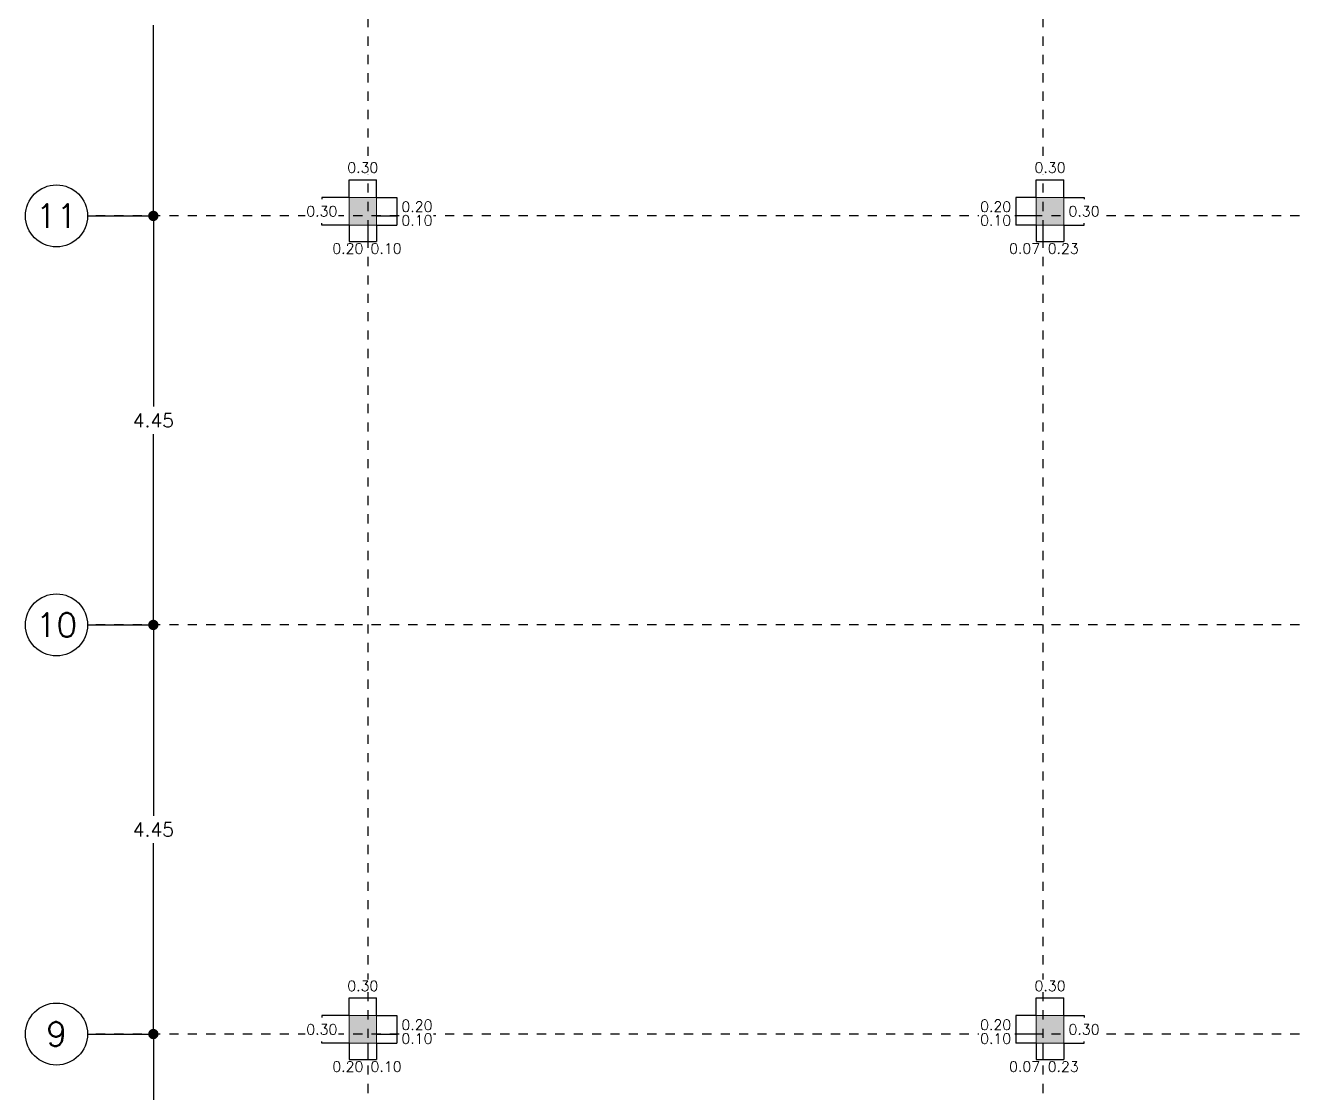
# Model space of a CAD drawing. Header units: millimetres. Extents: x 0 to 197, y -27 to 41.
# Drawn here: x 41.75 to 55.62, y 6.99 to 18.62 of the extents above; entities that cross this region are included whole.
import ezdxf
from ezdxf.enums import TextEntityAlignment as Align

# ---------------------------------------------------------------- set-up
doc = ezdxf.new("R2010")
doc.units = ezdxf.units.MM
doc.header["$LTSCALE"] = 0.01
doc.header["$PDMODE"] = 3
doc.linetypes.add('DASHDOT', pattern=[1, 0.5, -0.25, 0, -0.25])
for name, color, linetype in [('FC_CIRCULO DE EJES', 3, 'Continuous'), ('FC_COTAS', 1, 'Continuous'), ('FC_COTAS @ 75', 1, 'Continuous'), ('FC_COTAS EJES', 1, 'Continuous'), ('FC_COTAS EJES @ 75', 1, 'Continuous'), ('FC_EJES', 1, 'DASHDOT'), ('FC_HATCH COLUMNAS', 253, 'Continuous'), ('FC_R-175', 5, 'Continuous')]:
    doc.layers.add(name, color=color, linetype=linetype)
doc.layers.add('FC_COLUMNAS', color=5, linetype='Continuous', lineweight=15)
doc.styles.add('FC_TEXT1', font='romans.shx')
doc.dimstyles.new('FC_COTAS', dxfattribs={"dimtxt": 0.0015, "dimasz": 0.001, "dimexe": 0, "dimexo": 0, "dimgap": 0.001, "dimtad": 1, "dimtih": 1, "dimtoh": 1, "dimzin": 0, "dimdsep": 46, "dimtxsty": 'FC_TEXT1', "dimblk": 'DOT', "dimcen": 0.09, "dimclrd": 256, "dimclre": 256, "dimclrt": 256, "dimadec": 0, "dimazin": 0, "dimtfac": 1, "dimtix": 1, "dimtmove": 2, "dimatfit": 3, "dimfxl": 1.002, "dimtolj": 1, "dimtzin": 0, "dimlwd": -1, "dimarcsym": 0})
doc.dimstyles.new('FC_COTAS EJES', dxfattribs={"dimtxt": 0.002, "dimasz": 0.0015, "dimexe": 0, "dimexo": 0, "dimgap": 0.001, "dimtad": 1, "dimtih": 1, "dimtoh": 1, "dimzin": 0, "dimdsep": 46, "dimtxsty": 'FC_TEXT1', "dimblk": 'DOT', "dimcen": 0.09, "dimclrd": 256, "dimclre": 256, "dimclrt": 256, "dimadec": 0, "dimazin": 0, "dimtfac": 1, "dimtix": 1, "dimtmove": 2, "dimatfit": 3, "dimfxl": 1.002, "dimtolj": 1, "dimtzin": 0, "dimlwd": -1, "dimarcsym": 0})

# ---------------------------------------------------------------- blocks, each defined once
blk = doc.blocks.new('FC_B_Eje')
at = {"layer": 'FC_CIRCULO DE EJES', "ltscale": 1.5}
blk.add_circle((0, 0), 0.0045, dxfattribs=at)
at = {"ltscale": 1.5, "style": 'FC_TEXT1'}
blk.add_attdef('EJE', text='', height=0.0035, dxfattribs=at).set_placement((0, 0), align=Align.MIDDLE_CENTER)
blk = doc.blocks.new('_Dot')
at = {"color": 0, "linetype": 'ByBlock', "lineweight": -2}
blk.add_line((-0.5, 0), (-1, 0), dxfattribs=at)
at = {"color": 0, "linetype": 'ByBlock', "const_width": 0.5}
blk.add_lwpolyline([(-0.25, 0, 1), (0.25, 0, 1)], format="xyb", close=True, dxfattribs=at)
blk = doc.blocks.new('*D370')
at = {"layer": 'Defpoints', "color": 0, "ltscale": 0.6, "transparency": 16777216}
for p in [(242.678, -67.137), (242.678, -71.59), (243.395, -71.59)]:
    blk.add_point(p, dxfattribs=at)
at = {"layer": 'FC_COTAS EJES', "lineweight": -2, "ltscale": 0.6, "transparency": 16777216}
for p, q in [((242.678, -67.137), (243.395, -67.137)), ((242.678, -71.59), (243.395, -71.59))]:
    blk.add_line(p, q, dxfattribs=at)
at = {"layer": 'FC_COTAS EJES', "ltscale": 0.6, "transparency": 16777216}
for p, q in [((243.395, -67.25), (243.395, -69.214)), ((243.395, -71.477), (243.395, -69.514))]:
    blk.add_line(p, q, dxfattribs=at)
at = {"layer": 'FC_COTAS EJES', "ltscale": 0.6, "transparency": 16777216, "xscale": 0.1125, "yscale": 0.1125, "zscale": 0.1125}
for p, rotation in [((243.395, -67.137), 90), ((243.395, -71.59), 270)]:
    blk.add_blockref('_Dot', p, dxfattribs=dict(at, rotation=rotation))
at = {"layer": 'FC_COTAS EJES', "ltscale": 0.6, "transparency": 16777216, "insert": (243.395, -69.364), "char_height": 0.15, "attachment_point": 5, "style": 'FC_TEXT1'}
blk.add_mtext('\\A1;4.45', dxfattribs=at)
blk = doc.blocks.new('*D371')
at = {"layer": 'Defpoints', "color": 0, "ltscale": 0.6, "transparency": 16777216}
for p in [(242.678, -71.59), (242.678, -76.042), (243.395, -76.042)]:
    blk.add_point(p, dxfattribs=at)
at = {"layer": 'FC_COTAS EJES', "lineweight": -2, "ltscale": 0.6, "transparency": 16777216}
for p, q in [((242.678, -71.59), (243.395, -71.59)), ((242.678, -76.042), (243.395, -76.042))]:
    blk.add_line(p, q, dxfattribs=at)
at = {"layer": 'FC_COTAS EJES', "ltscale": 0.6, "transparency": 16777216}
for p, q in [((243.395, -71.702), (243.395, -73.666)), ((243.395, -75.93), (243.395, -73.966))]:
    blk.add_line(p, q, dxfattribs=at)
at = {"layer": 'FC_COTAS EJES', "ltscale": 0.6, "transparency": 16777216, "xscale": 0.1125, "yscale": 0.1125, "zscale": 0.1125}
for p, rotation in [((243.395, -71.59), 90), ((243.395, -76.042), 270)]:
    blk.add_blockref('_Dot', p, dxfattribs=dict(at, rotation=rotation))
at = {"layer": 'FC_COTAS EJES', "ltscale": 0.6, "transparency": 16777216, "insert": (243.395, -73.816), "char_height": 0.15, "attachment_point": 5, "style": 'FC_TEXT1'}
blk.add_mtext('\\A1;4.45', dxfattribs=at)
blk = doc.blocks.new('*D372')
at = {"layer": 'Defpoints', "color": 0, "ltscale": 0.6, "transparency": 16777216}
for p in [(242.678, -76.042), (242.678, -80.495), (243.395, -80.495)]:
    blk.add_point(p, dxfattribs=at)
at = {"layer": 'FC_COTAS EJES', "lineweight": -2, "ltscale": 0.6, "transparency": 16777216}
for p, q in [((242.678, -76.042), (243.395, -76.042)), ((242.678, -80.495), (243.395, -80.495))]:
    blk.add_line(p, q, dxfattribs=at)
at = {"layer": 'FC_COTAS EJES', "ltscale": 0.6, "transparency": 16777216}
for p, q in [((243.395, -76.155), (243.395, -78.119)), ((243.395, -80.382), (243.395, -78.419))]:
    blk.add_line(p, q, dxfattribs=at)
at = {"layer": 'FC_COTAS EJES', "ltscale": 0.6, "transparency": 16777216, "xscale": 0.1125, "yscale": 0.1125, "zscale": 0.1125}
for p, rotation in [((243.395, -76.042), 90), ((243.395, -80.495), 270)]:
    blk.add_blockref('_Dot', p, dxfattribs=dict(at, rotation=rotation))
at = {"layer": 'FC_COTAS EJES', "ltscale": 0.6, "transparency": 16777216, "insert": (243.395, -78.269), "char_height": 0.15, "attachment_point": 5, "style": 'FC_TEXT1'}
blk.add_mtext('\\A1;4.45', dxfattribs=at)
blk = doc.blocks.new('*D373')
at = {"layer": 'Defpoints', "color": 0, "ltscale": 0.6, "transparency": 16777216}
for p in [(242.678, -80.495), (242.678, -84.947), (243.395, -84.947)]:
    blk.add_point(p, dxfattribs=at)
at = {"layer": 'FC_COTAS EJES', "lineweight": -2, "ltscale": 0.6, "transparency": 16777216}
for p, q in [((242.678, -80.495), (243.395, -80.495)), ((242.678, -84.947), (243.395, -84.947))]:
    blk.add_line(p, q, dxfattribs=at)
at = {"layer": 'FC_COTAS EJES', "ltscale": 0.6, "transparency": 16777216}
for p, q in [((243.395, -80.607), (243.395, -82.571)), ((243.395, -84.835), (243.395, -82.871))]:
    blk.add_line(p, q, dxfattribs=at)
at = {"layer": 'FC_COTAS EJES', "ltscale": 0.6, "transparency": 16777216, "xscale": 0.1125, "yscale": 0.1125, "zscale": 0.1125}
for p, rotation in [((243.395, -80.495), 90), ((243.395, -84.947), 270)]:
    blk.add_blockref('_Dot', p, dxfattribs=dict(at, rotation=rotation))
at = {"layer": 'FC_COTAS EJES', "ltscale": 0.6, "transparency": 16777216, "insert": (243.395, -82.721), "char_height": 0.15, "attachment_point": 5, "style": 'FC_TEXT1'}
blk.add_mtext('\\A1;4.45', dxfattribs=at)
blk = doc.blocks.new('FC_B_Columnas E5')
at = {"layer": 'FC_HATCH COLUMNAS', "ltscale": 1.5}
h = blk.add_hatch(color=256, dxfattribs=at)
h.dxf.hatch_style = 1
h.paths.add_polyline_path([(245.525, -53.58), (245.825, -53.58), (245.825, -53.88), (245.525, -53.88)])
h.paths.add_polyline_path([(253.005, -53.58), (253.305, -53.58), (253.305, -53.88), (253.005, -53.88)])
h.paths.add_polyline_path([(253.005, -88.73), (253.305, -88.73), (253.305, -89.03), (253.005, -89.03)])
h.paths.add_polyline_path([(245.525, -88.73), (245.825, -88.73), (245.825, -89.03), (245.525, -89.03)])
h.paths.add_polyline_path([(245.525, -62.485), (245.825, -62.485), (245.825, -62.785), (245.525, -62.785)])
h.paths.add_polyline_path([(245.525, -71.39), (245.825, -71.39), (245.825, -71.69), (245.525, -71.69)])
h.paths.add_polyline_path([(245.525, -80.295), (245.825, -80.295), (245.825, -80.595), (245.525, -80.595)])
h.paths.add_polyline_path([(253.005, -62.485), (253.305, -62.485), (253.305, -62.785), (253.005, -62.785)])
h.paths.add_polyline_path([(253.005, -71.39), (253.305, -71.39), (253.305, -71.69), (253.005, -71.69)])
h.paths.add_polyline_path([(253.005, -80.295), (253.305, -80.295), (253.305, -80.595), (253.005, -80.595)])
at = {"layer": 'FC_COLUMNAS', "ltscale": 0.6}
for points in [[(245.525, -71.39), (245.825, -71.39), (245.825, -71.69), (245.525, -71.69)], [(253.005, -71.39), (253.305, -71.39), (253.305, -71.69), (253.005, -71.69)], [(245.525, -80.295), (245.825, -80.295), (245.825, -80.595), (245.525, -80.595)], [(253.005, -80.295), (253.305, -80.295), (253.305, -80.595), (253.005, -80.595)]]:
    blk.add_lwpolyline(points, close=True, dxfattribs=at)
blk = doc.blocks.new('*D42')
at = {"layer": 'Defpoints', "color": 0, "ltscale": 0.6, "transparency": 16777216}
for p in [(45.27, 16.745), (45.57, 16.745)]:
    blk.add_point(p, dxfattribs=at)
at = {"layer": 'FC_COTAS', "lineweight": -2, "ltscale": 0.6, "transparency": 16777216}
for p, q in [((45.27, 16.745), (45.27, 16.938)), ((45.57, 16.745), (45.57, 16.938))]:
    blk.add_line(p, q, dxfattribs=at)
at = {"layer": 'FC_COTAS', "ltscale": 0.6, "transparency": 16777216}
blk.add_line((45.27, 16.938), (45.57, 16.938), dxfattribs=at)
at = {"layer": 'FC_COTAS', "ltscale": 0.6, "transparency": 16777216, "insert": (45.42, 17.07), "char_height": 0.1125, "attachment_point": 5, "style": 'FC_TEXT1', "bg_fill": 3, "box_fill_scale": 1.1, "bg_fill_color": 256, "bg_fill_true_color": 13158600, "bg_fill_transparency": 0}
blk.add_mtext('\\A1;0.30', dxfattribs=at)
at = {"layer": 'Defpoints', "color": 0, "ltscale": 0.6, "transparency": 16777216}
blk.add_point((45.57, 16.938), dxfattribs=at)
blk = doc.blocks.new('*D43')
at = {"layer": 'Defpoints', "color": 0, "ltscale": 0.6, "transparency": 16777216}
for p in [(45.27, 16.745), (44.974, 16.445), (45.27, 16.445)]:
    blk.add_point(p, dxfattribs=at)
at = {"layer": 'FC_COTAS', "lineweight": -2, "ltscale": 0.6, "transparency": 16777216}
for p, q in [((45.27, 16.745), (44.974, 16.745)), ((45.27, 16.445), (44.974, 16.445))]:
    blk.add_line(p, q, dxfattribs=at)
at = {"layer": 'FC_COTAS', "ltscale": 0.6, "transparency": 16777216}
for p, q in [((44.974, 16.745), (44.974, 16.726)), ((44.974, 16.445), (44.974, 16.464))]:
    blk.add_line(p, q, dxfattribs=at)
at = {"layer": 'FC_COTAS', "ltscale": 0.6, "transparency": 16777216, "insert": (44.974, 16.595), "char_height": 0.1125, "attachment_point": 5, "style": 'FC_TEXT1', "bg_fill": 3, "box_fill_scale": 1.1, "bg_fill_color": 256, "bg_fill_true_color": 13158600, "bg_fill_transparency": 0}
blk.add_mtext('\\A1;0.30', dxfattribs=at)
blk = doc.blocks.new('*D44')
at = {"layer": 'Defpoints', "color": 0, "ltscale": 0.6, "transparency": 16777216}
for p in [(45.27, 16.445), (45.473, 16.445), (45.473, 16.267)]:
    blk.add_point(p, dxfattribs=at)
at = {"layer": 'FC_COTAS', "lineweight": -2, "ltscale": 0.6, "transparency": 16777216}
for p, q in [((45.27, 16.445), (45.27, 16.267)), ((45.473, 16.445), (45.473, 16.267))]:
    blk.add_line(p, q, dxfattribs=at)
at = {"layer": 'FC_COTAS', "ltscale": 0.6, "transparency": 16777216}
blk.add_line((45.27, 16.267), (45.473, 16.267), dxfattribs=at)
at = {"layer": 'FC_COTAS', "ltscale": 0.6, "transparency": 16777216, "insert": (45.257, 16.19), "char_height": 0.1125, "attachment_point": 5, "style": 'FC_TEXT1'}
blk.add_mtext('\\A1;0.20', dxfattribs=at)
blk = doc.blocks.new('*D45')
at = {"layer": 'Defpoints', "color": 0, "ltscale": 0.6, "transparency": 16777216}
for p in [(45.57, 16.745), (45.57, 16.545), (45.79, 16.545)]:
    blk.add_point(p, dxfattribs=at)
at = {"layer": 'FC_COTAS', "lineweight": -2, "ltscale": 0.6, "transparency": 16777216}
for p, q in [((45.57, 16.745), (45.79, 16.745)), ((45.57, 16.545), (45.79, 16.545))]:
    blk.add_line(p, q, dxfattribs=at)
at = {"layer": 'FC_COTAS', "ltscale": 0.6, "transparency": 16777216}
blk.add_line((45.79, 16.745), (45.79, 16.545), dxfattribs=at)
at = {"layer": 'FC_COTAS', "ltscale": 0.6, "transparency": 16777216, "insert": (46.009, 16.645), "char_height": 0.1125, "attachment_point": 5, "style": 'FC_TEXT1'}
blk.add_mtext('\\A1;0.20', dxfattribs=at)
blk = doc.blocks.new('*D46')
at = {"layer": 'Defpoints', "color": 0, "ltscale": 0.6, "transparency": 16777216}
for p in [(45.57, 16.545), (45.57, 16.445)]:
    blk.add_point(p, dxfattribs=at)
at = {"layer": 'FC_COTAS', "lineweight": -2, "ltscale": 0.6, "transparency": 16777216}
for p, q in [((45.57, 16.545), (45.79, 16.545)), ((45.57, 16.445), (45.79, 16.445))]:
    blk.add_line(p, q, dxfattribs=at)
at = {"layer": 'FC_COTAS', "ltscale": 0.6, "transparency": 16777216, "insert": (46.009, 16.495), "char_height": 0.1125, "attachment_point": 5, "style": 'FC_TEXT1', "bg_fill": 3, "box_fill_scale": 1.1, "bg_fill_color": 256, "bg_fill_true_color": 13158600, "bg_fill_transparency": 0}
blk.add_mtext('\\A1;0.10', dxfattribs=at)
at = {"layer": 'Defpoints', "color": 0, "ltscale": 0.6, "transparency": 16777216}
blk.add_point((45.79, 16.445), dxfattribs=at)
at = {"layer": 'FC_COTAS', "ltscale": 0.6, "transparency": 16777216}
blk.add_line((45.79, 16.545), (45.79, 16.445), dxfattribs=at)
blk = doc.blocks.new('*D47')
at = {"layer": 'Defpoints', "color": 0, "ltscale": 0.6, "transparency": 16777216}
for p in [(45.473, 16.445), (45.57, 16.445), (45.57, 16.267)]:
    blk.add_point(p, dxfattribs=at)
at = {"layer": 'FC_COTAS', "lineweight": -2, "ltscale": 0.6, "transparency": 16777216}
for p, q in [((45.473, 16.445), (45.473, 16.267)), ((45.57, 16.445), (45.57, 16.267))]:
    blk.add_line(p, q, dxfattribs=at)
at = {"layer": 'FC_COTAS', "ltscale": 0.6, "transparency": 16777216}
blk.add_line((45.473, 16.267), (45.57, 16.267), dxfattribs=at)
at = {"layer": 'FC_COTAS', "ltscale": 0.6, "transparency": 16777216, "insert": (45.673, 16.19), "char_height": 0.1125, "attachment_point": 5, "style": 'FC_TEXT1'}
blk.add_mtext('\\A1;0.10', dxfattribs=at)
blk = doc.blocks.new('*D48')
at = {"layer": 'Defpoints', "color": 0, "ltscale": 0.6, "transparency": 16777216}
for p in [(45.27, 7.84), (45.57, 7.84)]:
    blk.add_point(p, dxfattribs=at)
at = {"layer": 'FC_COTAS', "lineweight": -2, "ltscale": 0.6, "transparency": 16777216}
for p, q in [((45.27, 7.84), (45.27, 8.033)), ((45.57, 7.84), (45.57, 8.033))]:
    blk.add_line(p, q, dxfattribs=at)
at = {"layer": 'FC_COTAS', "ltscale": 0.6, "transparency": 16777216}
blk.add_line((45.27, 8.033), (45.57, 8.033), dxfattribs=at)
at = {"layer": 'FC_COTAS', "ltscale": 0.6, "transparency": 16777216, "insert": (45.42, 8.164), "char_height": 0.1125, "attachment_point": 5, "style": 'FC_TEXT1', "bg_fill": 3, "box_fill_scale": 1.1, "bg_fill_color": 256, "bg_fill_true_color": 13158600, "bg_fill_transparency": 0}
blk.add_mtext('\\A1;0.30', dxfattribs=at)
at = {"layer": 'Defpoints', "color": 0, "ltscale": 0.6, "transparency": 16777216}
blk.add_point((45.57, 8.033), dxfattribs=at)
blk = doc.blocks.new('*D49')
at = {"layer": 'Defpoints', "color": 0, "ltscale": 0.6, "transparency": 16777216}
for p in [(45.27, 7.84), (44.974, 7.54), (45.27, 7.54)]:
    blk.add_point(p, dxfattribs=at)
at = {"layer": 'FC_COTAS', "lineweight": -2, "ltscale": 0.6, "transparency": 16777216}
for p, q in [((45.27, 7.84), (44.974, 7.84)), ((45.27, 7.54), (44.974, 7.54))]:
    blk.add_line(p, q, dxfattribs=at)
at = {"layer": 'FC_COTAS', "ltscale": 0.6, "transparency": 16777216}
for p, q in [((44.974, 7.84), (44.974, 7.821)), ((44.974, 7.54), (44.974, 7.559))]:
    blk.add_line(p, q, dxfattribs=at)
at = {"layer": 'FC_COTAS', "ltscale": 0.6, "transparency": 16777216, "insert": (44.974, 7.69), "char_height": 0.1125, "attachment_point": 5, "style": 'FC_TEXT1', "bg_fill": 3, "box_fill_scale": 1.1, "bg_fill_color": 256, "bg_fill_true_color": 13158600, "bg_fill_transparency": 0}
blk.add_mtext('\\A1;0.30', dxfattribs=at)
blk = doc.blocks.new('*D50')
at = {"layer": 'Defpoints', "color": 0, "ltscale": 0.6, "transparency": 16777216}
for p in [(45.27, 7.54), (45.473, 7.54), (45.473, 7.361)]:
    blk.add_point(p, dxfattribs=at)
at = {"layer": 'FC_COTAS', "lineweight": -2, "ltscale": 0.6, "transparency": 16777216}
for p, q in [((45.27, 7.54), (45.27, 7.361)), ((45.473, 7.54), (45.473, 7.361))]:
    blk.add_line(p, q, dxfattribs=at)
at = {"layer": 'FC_COTAS', "ltscale": 0.6, "transparency": 16777216}
blk.add_line((45.27, 7.361), (45.473, 7.361), dxfattribs=at)
at = {"layer": 'FC_COTAS', "ltscale": 0.6, "transparency": 16777216, "insert": (45.257, 7.285), "char_height": 0.1125, "attachment_point": 5, "style": 'FC_TEXT1'}
blk.add_mtext('\\A1;0.20', dxfattribs=at)
blk = doc.blocks.new('*D51')
at = {"layer": 'Defpoints', "color": 0, "ltscale": 0.6, "transparency": 16777216}
for p in [(45.57, 7.84), (45.57, 7.64), (45.79, 7.64)]:
    blk.add_point(p, dxfattribs=at)
at = {"layer": 'FC_COTAS', "lineweight": -2, "ltscale": 0.6, "transparency": 16777216}
for p, q in [((45.57, 7.84), (45.79, 7.84)), ((45.57, 7.64), (45.79, 7.64))]:
    blk.add_line(p, q, dxfattribs=at)
at = {"layer": 'FC_COTAS', "ltscale": 0.6, "transparency": 16777216}
blk.add_line((45.79, 7.84), (45.79, 7.64), dxfattribs=at)
at = {"layer": 'FC_COTAS', "ltscale": 0.6, "transparency": 16777216, "insert": (46.009, 7.74), "char_height": 0.1125, "attachment_point": 5, "style": 'FC_TEXT1'}
blk.add_mtext('\\A1;0.20', dxfattribs=at)
blk = doc.blocks.new('*D52')
at = {"layer": 'Defpoints', "color": 0, "ltscale": 0.6, "transparency": 16777216}
for p in [(45.57, 7.64), (45.57, 7.54)]:
    blk.add_point(p, dxfattribs=at)
at = {"layer": 'FC_COTAS', "lineweight": -2, "ltscale": 0.6, "transparency": 16777216}
for p, q in [((45.57, 7.64), (45.79, 7.64)), ((45.57, 7.54), (45.79, 7.54))]:
    blk.add_line(p, q, dxfattribs=at)
at = {"layer": 'FC_COTAS', "ltscale": 0.6, "transparency": 16777216, "insert": (46.009, 7.59), "char_height": 0.1125, "attachment_point": 5, "style": 'FC_TEXT1', "bg_fill": 3, "box_fill_scale": 1.1, "bg_fill_color": 256, "bg_fill_true_color": 13158600, "bg_fill_transparency": 0}
blk.add_mtext('\\A1;0.10', dxfattribs=at)
at = {"layer": 'Defpoints', "color": 0, "ltscale": 0.6, "transparency": 16777216}
blk.add_point((45.79, 7.54), dxfattribs=at)
at = {"layer": 'FC_COTAS', "ltscale": 0.6, "transparency": 16777216}
blk.add_line((45.79, 7.64), (45.79, 7.54), dxfattribs=at)
blk = doc.blocks.new('*D53')
at = {"layer": 'Defpoints', "color": 0, "ltscale": 0.6, "transparency": 16777216}
for p in [(45.473, 7.54), (45.57, 7.54), (45.57, 7.361)]:
    blk.add_point(p, dxfattribs=at)
at = {"layer": 'FC_COTAS', "lineweight": -2, "ltscale": 0.6, "transparency": 16777216}
for p, q in [((45.473, 7.54), (45.473, 7.361)), ((45.57, 7.54), (45.57, 7.361))]:
    blk.add_line(p, q, dxfattribs=at)
at = {"layer": 'FC_COTAS', "ltscale": 0.6, "transparency": 16777216}
blk.add_line((45.473, 7.361), (45.57, 7.361), dxfattribs=at)
at = {"layer": 'FC_COTAS', "ltscale": 0.6, "transparency": 16777216, "insert": (45.673, 7.285), "char_height": 0.1125, "attachment_point": 5, "style": 'FC_TEXT1'}
blk.add_mtext('\\A1;0.10', dxfattribs=at)
blk = doc.blocks.new('*D63')
at = {"layer": 'Defpoints', "color": 0, "ltscale": 0.6, "transparency": 16777216}
for p in [(52.75, 16.745), (53.05, 16.745)]:
    blk.add_point(p, dxfattribs=at)
at = {"layer": 'FC_COTAS', "lineweight": -2, "ltscale": 0.6, "transparency": 16777216}
for p, q in [((52.75, 16.745), (52.75, 16.938)), ((53.05, 16.745), (53.05, 16.938))]:
    blk.add_line(p, q, dxfattribs=at)
at = {"layer": 'FC_COTAS', "ltscale": 0.6, "transparency": 16777216}
blk.add_line((52.75, 16.938), (53.05, 16.938), dxfattribs=at)
at = {"layer": 'FC_COTAS', "ltscale": 0.6, "transparency": 16777216, "insert": (52.9, 17.07), "char_height": 0.1125, "attachment_point": 5, "style": 'FC_TEXT1', "bg_fill": 3, "box_fill_scale": 1.1, "bg_fill_color": 256, "bg_fill_true_color": 13158600, "bg_fill_transparency": 0}
blk.add_mtext('\\A1;0.30', dxfattribs=at)
at = {"layer": 'Defpoints', "color": 0, "ltscale": 0.6, "transparency": 16777216}
blk.add_point((53.05, 16.938), dxfattribs=at)
blk = doc.blocks.new('*D64')
at = {"layer": 'Defpoints', "color": 0, "ltscale": 0.6, "transparency": 16777216}
for p in [(52.75, 16.445), (52.82, 16.445), (52.82, 16.267)]:
    blk.add_point(p, dxfattribs=at)
at = {"layer": 'FC_COTAS', "lineweight": -2, "ltscale": 0.6, "transparency": 16777216}
for p, q in [((52.75, 16.445), (52.75, 16.267)), ((52.82, 16.445), (52.82, 16.267))]:
    blk.add_line(p, q, dxfattribs=at)
at = {"layer": 'FC_COTAS', "ltscale": 0.6, "transparency": 16777216}
blk.add_line((52.75, 16.267), (52.82, 16.267), dxfattribs=at)
at = {"layer": 'FC_COTAS', "ltscale": 0.6, "transparency": 16777216, "insert": (52.623, 16.19), "char_height": 0.1125, "attachment_point": 5, "style": 'FC_TEXT1'}
blk.add_mtext('\\A1;0.07', dxfattribs=at)
blk = doc.blocks.new('*D65')
at = {"layer": 'Defpoints', "color": 0, "ltscale": 0.6, "transparency": 16777216}
for p in [(53.05, 16.745), (53.05, 16.445), (53.27, 16.445)]:
    blk.add_point(p, dxfattribs=at)
at = {"layer": 'FC_COTAS', "lineweight": -2, "ltscale": 0.6, "transparency": 16777216}
for p, q in [((53.05, 16.745), (53.27, 16.745)), ((53.05, 16.445), (53.27, 16.445))]:
    blk.add_line(p, q, dxfattribs=at)
at = {"layer": 'FC_COTAS', "ltscale": 0.6, "transparency": 16777216}
for p, q in [((53.27, 16.745), (53.27, 16.726)), ((53.27, 16.445), (53.27, 16.464))]:
    blk.add_line(p, q, dxfattribs=at)
at = {"layer": 'FC_COTAS', "ltscale": 0.6, "transparency": 16777216, "insert": (53.27, 16.595), "char_height": 0.1125, "attachment_point": 5, "style": 'FC_TEXT1', "bg_fill": 3, "box_fill_scale": 1.1, "bg_fill_color": 256, "bg_fill_true_color": 13158600, "bg_fill_transparency": 0}
blk.add_mtext('\\A1;0.30', dxfattribs=at)
blk = doc.blocks.new('*D66')
at = {"layer": 'Defpoints', "color": 0, "ltscale": 0.6, "transparency": 16777216}
for p in [(52.82, 16.445), (53.05, 16.445), (53.05, 16.267)]:
    blk.add_point(p, dxfattribs=at)
at = {"layer": 'FC_COTAS', "lineweight": -2, "ltscale": 0.6, "transparency": 16777216}
for p, q in [((52.82, 16.445), (52.82, 16.267)), ((53.05, 16.445), (53.05, 16.267))]:
    blk.add_line(p, q, dxfattribs=at)
at = {"layer": 'FC_COTAS', "ltscale": 0.6, "transparency": 16777216}
blk.add_line((52.82, 16.267), (53.05, 16.267), dxfattribs=at)
at = {"layer": 'FC_COTAS', "ltscale": 0.6, "transparency": 16777216, "insert": (53.043, 16.19), "char_height": 0.1125, "attachment_point": 5, "style": 'FC_TEXT1'}
blk.add_mtext('\\A1;0.23', dxfattribs=at)
blk = doc.blocks.new('*D67')
at = {"layer": 'Defpoints', "color": 0, "ltscale": 0.6, "transparency": 16777216}
for p in [(52.75, 7.84), (53.05, 7.84)]:
    blk.add_point(p, dxfattribs=at)
at = {"layer": 'FC_COTAS', "lineweight": -2, "ltscale": 0.6, "transparency": 16777216}
for p, q in [((52.75, 7.84), (52.75, 8.033)), ((53.05, 7.84), (53.05, 8.033))]:
    blk.add_line(p, q, dxfattribs=at)
at = {"layer": 'FC_COTAS', "ltscale": 0.6, "transparency": 16777216}
blk.add_line((52.75, 8.033), (53.05, 8.033), dxfattribs=at)
at = {"layer": 'FC_COTAS', "ltscale": 0.6, "transparency": 16777216, "insert": (52.9, 8.164), "char_height": 0.1125, "attachment_point": 5, "style": 'FC_TEXT1', "bg_fill": 3, "box_fill_scale": 1.1, "bg_fill_color": 256, "bg_fill_true_color": 13158600, "bg_fill_transparency": 0}
blk.add_mtext('\\A1;0.30', dxfattribs=at)
at = {"layer": 'Defpoints', "color": 0, "ltscale": 0.6, "transparency": 16777216}
blk.add_point((53.05, 8.033), dxfattribs=at)
blk = doc.blocks.new('*D68')
at = {"layer": 'Defpoints', "color": 0, "ltscale": 0.6, "transparency": 16777216}
for p in [(52.75, 7.54), (52.82, 7.54), (52.82, 7.361)]:
    blk.add_point(p, dxfattribs=at)
at = {"layer": 'FC_COTAS', "lineweight": -2, "ltscale": 0.6, "transparency": 16777216}
for p, q in [((52.75, 7.54), (52.75, 7.361)), ((52.82, 7.54), (52.82, 7.361))]:
    blk.add_line(p, q, dxfattribs=at)
at = {"layer": 'FC_COTAS', "ltscale": 0.6, "transparency": 16777216}
blk.add_line((52.75, 7.361), (52.82, 7.361), dxfattribs=at)
at = {"layer": 'FC_COTAS', "ltscale": 0.6, "transparency": 16777216, "insert": (52.623, 7.285), "char_height": 0.1125, "attachment_point": 5, "style": 'FC_TEXT1'}
blk.add_mtext('\\A1;0.07', dxfattribs=at)
blk = doc.blocks.new('*D69')
at = {"layer": 'Defpoints', "color": 0, "ltscale": 0.6, "transparency": 16777216}
for p in [(53.05, 7.84), (53.05, 7.54), (53.27, 7.54)]:
    blk.add_point(p, dxfattribs=at)
at = {"layer": 'FC_COTAS', "lineweight": -2, "ltscale": 0.6, "transparency": 16777216}
for p, q in [((53.05, 7.84), (53.27, 7.84)), ((53.05, 7.54), (53.27, 7.54))]:
    blk.add_line(p, q, dxfattribs=at)
at = {"layer": 'FC_COTAS', "ltscale": 0.6, "transparency": 16777216}
for p, q in [((53.27, 7.84), (53.27, 7.821)), ((53.27, 7.54), (53.27, 7.559))]:
    blk.add_line(p, q, dxfattribs=at)
at = {"layer": 'FC_COTAS', "ltscale": 0.6, "transparency": 16777216, "insert": (53.27, 7.69), "char_height": 0.1125, "attachment_point": 5, "style": 'FC_TEXT1', "bg_fill": 3, "box_fill_scale": 1.1, "bg_fill_color": 256, "bg_fill_true_color": 13158600, "bg_fill_transparency": 0}
blk.add_mtext('\\A1;0.30', dxfattribs=at)
blk = doc.blocks.new('*D70')
at = {"layer": 'Defpoints', "color": 0, "ltscale": 0.6, "transparency": 16777216}
for p in [(52.82, 7.54), (53.05, 7.54), (53.05, 7.361)]:
    blk.add_point(p, dxfattribs=at)
at = {"layer": 'FC_COTAS', "lineweight": -2, "ltscale": 0.6, "transparency": 16777216}
for p, q in [((52.82, 7.54), (52.82, 7.361)), ((53.05, 7.54), (53.05, 7.361))]:
    blk.add_line(p, q, dxfattribs=at)
at = {"layer": 'FC_COTAS', "ltscale": 0.6, "transparency": 16777216}
blk.add_line((52.82, 7.361), (53.05, 7.361), dxfattribs=at)
at = {"layer": 'FC_COTAS', "ltscale": 0.6, "transparency": 16777216, "insert": (53.043, 7.285), "char_height": 0.1125, "attachment_point": 5, "style": 'FC_TEXT1'}
blk.add_mtext('\\A1;0.23', dxfattribs=at)
blk = doc.blocks.new('*D77')
at = {"layer": 'Defpoints', "color": 0, "ltscale": 0.6, "transparency": 16777216}
for p in [(52.75, 16.745), (52.527, 16.545), (52.75, 16.545)]:
    blk.add_point(p, dxfattribs=at)
at = {"layer": 'FC_COTAS', "lineweight": -2, "ltscale": 0.6, "transparency": 16777216}
for p, q in [((52.75, 16.745), (52.527, 16.745)), ((52.75, 16.545), (52.527, 16.545))]:
    blk.add_line(p, q, dxfattribs=at)
at = {"layer": 'FC_COTAS', "ltscale": 0.6, "transparency": 16777216}
blk.add_line((52.527, 16.745), (52.527, 16.545), dxfattribs=at)
at = {"layer": 'FC_COTAS', "ltscale": 0.6, "transparency": 16777216, "insert": (52.308, 16.645), "char_height": 0.1125, "attachment_point": 5, "style": 'FC_TEXT1'}
blk.add_mtext('\\A1;0.20', dxfattribs=at)
blk = doc.blocks.new('*D78')
at = {"layer": 'Defpoints', "color": 0, "ltscale": 0.6, "transparency": 16777216}
for p in [(52.75, 16.545), (52.75, 16.445)]:
    blk.add_point(p, dxfattribs=at)
at = {"layer": 'FC_COTAS', "lineweight": -2, "ltscale": 0.6, "transparency": 16777216}
for p, q in [((52.75, 16.545), (52.527, 16.545)), ((52.75, 16.445), (52.527, 16.445))]:
    blk.add_line(p, q, dxfattribs=at)
at = {"layer": 'FC_COTAS', "ltscale": 0.6, "transparency": 16777216, "insert": (52.308, 16.495), "char_height": 0.1125, "attachment_point": 5, "style": 'FC_TEXT1', "bg_fill": 3, "box_fill_scale": 1.1, "bg_fill_color": 256, "bg_fill_true_color": 13158600, "bg_fill_transparency": 0}
blk.add_mtext('\\A1;0.10', dxfattribs=at)
at = {"layer": 'Defpoints', "color": 0, "ltscale": 0.6, "transparency": 16777216}
blk.add_point((52.527, 16.445), dxfattribs=at)
at = {"layer": 'FC_COTAS', "ltscale": 0.6, "transparency": 16777216}
blk.add_line((52.527, 16.545), (52.527, 16.445), dxfattribs=at)
blk = doc.blocks.new('*D79')
at = {"layer": 'Defpoints', "color": 0, "ltscale": 0.6, "transparency": 16777216}
for p in [(52.75, 7.84), (52.527, 7.64), (52.75, 7.64)]:
    blk.add_point(p, dxfattribs=at)
at = {"layer": 'FC_COTAS', "lineweight": -2, "ltscale": 0.6, "transparency": 16777216}
for p, q in [((52.75, 7.84), (52.527, 7.84)), ((52.75, 7.64), (52.527, 7.64))]:
    blk.add_line(p, q, dxfattribs=at)
at = {"layer": 'FC_COTAS', "ltscale": 0.6, "transparency": 16777216}
blk.add_line((52.527, 7.84), (52.527, 7.64), dxfattribs=at)
at = {"layer": 'FC_COTAS', "ltscale": 0.6, "transparency": 16777216, "insert": (52.308, 7.74), "char_height": 0.1125, "attachment_point": 5, "style": 'FC_TEXT1'}
blk.add_mtext('\\A1;0.20', dxfattribs=at)
blk = doc.blocks.new('*D80')
at = {"layer": 'Defpoints', "color": 0, "ltscale": 0.6, "transparency": 16777216}
for p in [(52.75, 7.64), (52.75, 7.54)]:
    blk.add_point(p, dxfattribs=at)
at = {"layer": 'FC_COTAS', "lineweight": -2, "ltscale": 0.6, "transparency": 16777216}
for p, q in [((52.75, 7.64), (52.527, 7.64)), ((52.75, 7.54), (52.527, 7.54))]:
    blk.add_line(p, q, dxfattribs=at)
at = {"layer": 'FC_COTAS', "ltscale": 0.6, "transparency": 16777216, "insert": (52.308, 7.59), "char_height": 0.1125, "attachment_point": 5, "style": 'FC_TEXT1', "bg_fill": 3, "box_fill_scale": 1.1, "bg_fill_color": 256, "bg_fill_true_color": 13158600, "bg_fill_transparency": 0}
blk.add_mtext('\\A1;0.10', dxfattribs=at)
at = {"layer": 'Defpoints', "color": 0, "ltscale": 0.6, "transparency": 16777216}
blk.add_point((52.527, 7.54), dxfattribs=at)
at = {"layer": 'FC_COTAS', "ltscale": 0.6, "transparency": 16777216}
blk.add_line((52.527, 7.64), (52.527, 7.54), dxfattribs=at)
blk = doc.blocks.new('FC_B_Ejes E5')
at = {"layer": 'FC_EJES', "ltscale": 0.6}
for p, q in [((245.728, -51.037), (245.728, -91.387)), ((253.075, -51.037), (253.075, -91.387)), ((255.87, -71.59), (242.678, -71.59)), ((255.87, -76.042), (242.678, -76.042)), ((255.87, -80.495), (242.678, -80.495))]:
    blk.add_line(p, q, dxfattribs=at)
at = {"layer": 'FC_R-175'}
ref = blk.add_blockref('FC_B_Eje', (242.341, -71.59), dxfattribs=dict(at, xscale=75, yscale=75, zscale=75))
ref.add_attrib('EJE', '11', dxfattribs={"layer": '0', "color": 0, "ltscale": 1.5, "height": 0.2625, "style": 'FC_TEXT1'}).set_placement((242.341, -71.59), align=Align.MIDDLE_CENTER)
ref = blk.add_blockref('FC_B_Eje', (242.341, -76.042), dxfattribs=dict(at, xscale=75, yscale=75, zscale=75))
ref.add_attrib('EJE', '10', dxfattribs={"layer": '0', "color": 0, "ltscale": 1.5, "height": 0.2625, "style": 'FC_TEXT1'}).set_placement((242.341, -76.042), align=Align.MIDDLE_CENTER)
ref = blk.add_blockref('FC_B_Eje', (242.341, -80.495), dxfattribs=dict(at, xscale=75, yscale=75, zscale=75))
ref.add_attrib('EJE', '9', dxfattribs={"layer": '0', "color": 0, "ltscale": 1.5, "height": 0.263, "style": 'FC_TEXT1'}).set_placement((242.341, -80.495), align=Align.MIDDLE_CENTER)
at = {"layer": 'FC_COTAS EJES @ 75', "ltscale": 0.6}
for base, p1, p2, picture, middle in [((243.395, -71.59), (242.678, -67.137), (242.678, -71.59), '*D370', (243.395, -69.364)), ((243.395, -76.042), (242.678, -71.59), (242.678, -76.042), '*D371', (243.395, -73.816)), ((243.395, -80.495), (242.678, -76.042), (242.678, -80.495), '*D372', (243.395, -78.269)), ((243.395, -84.947), (242.678, -80.495), (242.678, -84.947), '*D373', (243.395, -82.721))]:
    dim = blk.add_linear_dim(base=base, p1=p1, p2=p2, angle=90, dimstyle='FC_COTAS EJES', override={"dimscale": 75, "dimtix": 1, "dimtofl": 1, "dimtmove": 2, "dimatfit": 3}, dxfattribs=at)
    dim.commit()
    dim.dimension.update_dxf_attribs({"geometry": picture, "text_midpoint": middle})

msp = doc.modelspace()

# ---------------------------------------------------------------- block references
at = {"layer": 'FC_COTAS'}
for name in ['FC_B_Ejes E5', 'FC_B_Columnas E5']:
    msp.add_blockref(name, (-200.255, 88.1348), dxfattribs=at)

# ---------------------------------------------------------------- dimensions: what is measured, and where the dimension line sits
at = {"layer": 'FC_COTAS @ 75', "ltscale": 0.6}
for base, p1, p2, picture, middle in [((52.8197, 16.2666), (52.7497, 16.4451), (52.8197, 16.4451), '*D64', (52.6225, 16.1899)), ((52.8197, 7.3615), (52.7497, 7.5399), (52.8197, 7.5399), '*D68', (52.6225, 7.2847))]:
    dim = msp.add_linear_dim(base=base, p1=p1, p2=p2, dimstyle='FC_COTAS', override={"dimscale": 75, "dimtix": 1, "dimtofl": 1, "dimtmove": 2, "dimatfit": 3}, dxfattribs=at)
    dim.commit()
    dim.dimension.update_dxf_attribs({"geometry": picture, "text_midpoint": middle, "dimtype": 128})

# ---------------------------------------------------------------- next in the draw order: dimensions: what is measured, and where the dimension line sits
for base, p1, p2, picture, middle in [((45.5697, 16.9383), (45.2697, 16.7451), (45.5697, 16.7451), '*D42', (45.4197, 17.0695)), ((53.0497, 16.9383), (52.7497, 16.7451), (53.0497, 16.7451), '*D63', (52.8997, 17.0695)), ((45.5697, 8.0331), (45.2697, 7.8399), (45.5697, 7.8399), '*D48', (45.4197, 8.1643)), ((53.0497, 8.0331), (52.7497, 7.8399), (53.0497, 7.8399), '*D67', (52.8997, 8.1643))]:
    dim = msp.add_linear_dim(base=base, p1=p1, p2=p2, dimstyle='FC_COTAS', override={"dimscale": 75, "dimtix": 1, "dimtofl": 1, "dimtmove": 2, "dimatfit": 3, "dimtfill": 1}, dxfattribs=at)
    dim.commit()
    dim.dimension.update_dxf_attribs({"geometry": picture, "text_midpoint": middle})

# ---------------------------------------------------------------- next in the draw order: dimensions: what is measured, and where the dimension line sits
for base, p1, p2, picture, middle in [((44.9738, 16.4451), (45.2697, 16.7451), (45.2697, 16.4451), '*D43', (44.9738, 16.5951)), ((53.2701, 16.4451), (53.0497, 16.7451), (53.0497, 16.4451), '*D65', (53.2701, 16.5951)), ((44.9738, 7.5399), (45.2697, 7.8399), (45.2697, 7.5399), '*D49', (44.9738, 7.6899)), ((53.2701, 7.5399), (53.0497, 7.8399), (53.0497, 7.5399), '*D69', (53.2701, 7.6899))]:
    dim = msp.add_linear_dim(base=base, p1=p1, p2=p2, angle=90, dimstyle='FC_COTAS', override={"dimscale": 75, "dimtix": 1, "dimtofl": 1, "dimtmove": 2, "dimatfit": 3, "dimtfill": 1}, dxfattribs=at)
    dim.commit()
    dim.dimension.update_dxf_attribs({"geometry": picture, "text_midpoint": middle})
for base, p1, p2, picture, middle in [((45.7901, 16.5451), (45.5697, 16.7451), (45.5697, 16.5451), '*D45', (46.0091, 16.6451)), ((52.5273, 16.5451), (52.7497, 16.7451), (52.7497, 16.5451), '*D77', (52.308, 16.6451)), ((45.7901, 7.6399), (45.5697, 7.8399), (45.5697, 7.6399), '*D51', (46.0091, 7.7399)), ((52.5273, 7.6399), (52.7497, 7.8399), (52.7497, 7.6399), '*D79', (52.308, 7.7399))]:
    dim = msp.add_linear_dim(base=base, p1=p1, p2=p2, angle=90, dimstyle='FC_COTAS', override={"dimscale": 75, "dimtix": 1, "dimtofl": 1, "dimtmove": 2, "dimatfit": 3}, dxfattribs=at)
    dim.commit()
    dim.dimension.update_dxf_attribs({"geometry": picture, "text_midpoint": middle, "dimtype": 128})

# ---------------------------------------------------------------- next in the draw order: dimensions: what is measured, and where the dimension line sits
for base, p1, p2, picture, middle in [((45.7901, 16.4451), (45.5697, 16.5451), (45.5697, 16.4451), '*D46', (46.0091, 16.4951)), ((52.5273, 16.4451), (52.7497, 16.5451), (52.7497, 16.4451), '*D78', (52.308, 16.4951)), ((45.7901, 7.5399), (45.5697, 7.6399), (45.5697, 7.5399), '*D52', (46.0091, 7.5899)), ((52.5273, 7.5399), (52.7497, 7.6399), (52.7497, 7.5399), '*D80', (52.308, 7.5899))]:
    dim = msp.add_linear_dim(base=base, p1=p1, p2=p2, angle=90, dimstyle='FC_COTAS', override={"dimscale": 75, "dimtix": 1, "dimtofl": 1, "dimtmove": 2, "dimatfit": 3, "dimtfill": 1}, dxfattribs=at)
    dim.commit()
    dim.dimension.update_dxf_attribs({"geometry": picture, "text_midpoint": middle, "dimtype": 128})
for base, p1, p2, picture, middle in [((45.4731, 16.2666), (45.2697, 16.4451), (45.4731, 16.4451), '*D44', (45.2569, 16.1899)), ((53.0497, 16.2666), (52.8197, 16.4451), (53.0497, 16.4451), '*D66', (53.0426, 16.1899)), ((45.4731, 7.3615), (45.2697, 7.5399), (45.4731, 7.5399), '*D50', (45.2569, 7.2847)), ((53.0497, 7.3615), (52.8197, 7.5399), (53.0497, 7.5399), '*D70', (53.0426, 7.2847))]:
    dim = msp.add_linear_dim(base=base, p1=p1, p2=p2, dimstyle='FC_COTAS', override={"dimscale": 75, "dimtix": 1, "dimtofl": 1, "dimtmove": 2, "dimatfit": 3}, dxfattribs=at)
    dim.commit()
    dim.dimension.update_dxf_attribs({"geometry": picture, "text_midpoint": middle, "dimtype": 128})

# ---------------------------------------------------------------- next in the draw order: dimensions: what is measured, and where the dimension line sits
for base, p1, p2, picture, middle in [((45.5697, 16.2666), (45.4731, 16.4451), (45.5697, 16.4451), '*D47', (45.6733, 16.1899)), ((45.5697, 7.3615), (45.4731, 7.5399), (45.5697, 7.5399), '*D53', (45.6733, 7.2847))]:
    dim = msp.add_linear_dim(base=base, p1=p1, p2=p2, dimstyle='FC_COTAS', override={"dimscale": 75, "dimtix": 1, "dimtofl": 1, "dimtmove": 2, "dimatfit": 3}, dxfattribs=at)
    dim.commit()
    dim.dimension.update_dxf_attribs({"geometry": picture, "text_midpoint": middle, "dimtype": 128})

doc.saveas('drawing.dxf')
